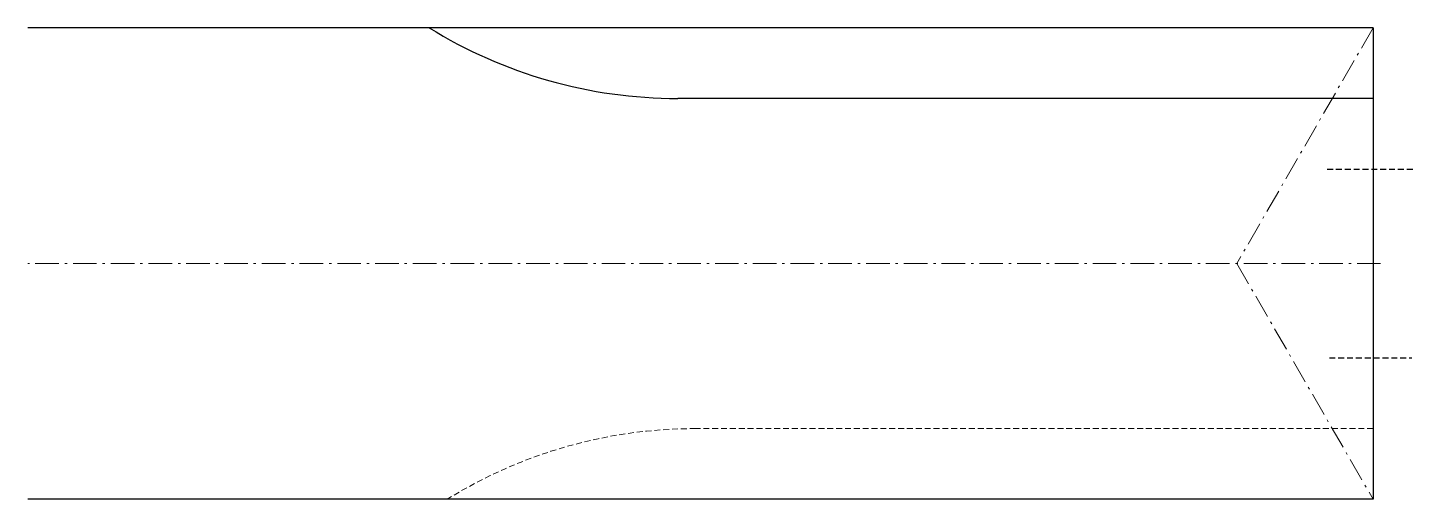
# Model space of a CAD drawing. Header units: millimetres. Extents: x -57 to 1.7, y -10 to 10.
import ezdxf

# ---------------------------------------------------------------- set-up
doc = ezdxf.new("R2010")
doc.units = ezdxf.units.MM
doc.linetypes.add('CENTER', pattern=[1.5, 1, -0.25, 0, -0.25])
doc.linetypes.add('HIDDEN', pattern=[0.375, 0.25, -0.125])
for name, color, linetype, lineweight in [('1', 4, 'Continuous', 30), ('3', 1, 'HIDDEN', 9), ('SK4', 2, 'CENTER', 9)]:
    doc.layers.add(name, color=color, linetype=linetype, lineweight=lineweight)
doc.layers.add('Ty_Ref', color=1, linetype='HIDDEN')

msp = doc.modelspace()

# ---------------------------------------------------------------- linework, layer by layer
at = {"layer": '1'}
for p, q in [((0, 10), (-57, 10)), ((0, 10), (0, -10)), ((0, 7), (-29.464, 7)), ((0, -10), (-57, -10))]:
    msp.add_line(p, q, dxfattribs=at)
msp.add_arc((-29.464, 27), 20, 238.21167, 270, dxfattribs=at)
at = {"layer": '3'}
msp.add_line((0, -7), (-28.701, -7), dxfattribs=at)
msp.add_arc((-28.701, -27), 20, 90, 121.78833, dxfattribs=at)
at = {"layer": 'SK4'}
for p, q in [((0, 10), (-5.774, 0)), ((0.318, 0), (-57, 0)), ((-5.774, 0), (0, -10))]:
    msp.add_line(p, q, dxfattribs=at)
at = {"layer": 'Ty_Ref'}
for p, q in [((-1.95, 4), (1.742, 4)), ((-1.854, -4), (1.644, -4))]:
    msp.add_line(p, q, dxfattribs=at)

doc.saveas('drawing.dxf')
